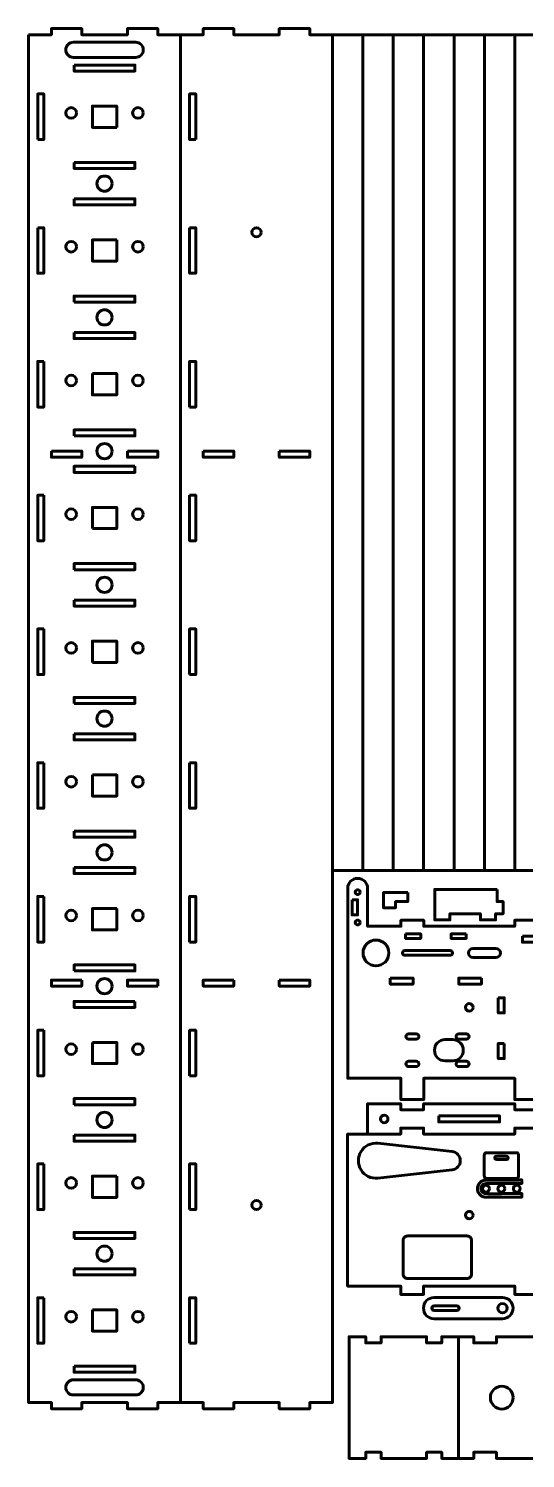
# Model space of a CAD drawing. Header units: millimetres. Extents: x -979 to -10, y -1484 to -29.
# Drawn here: x -979 to -652, y -1474 to -534 of the extents above; entities that cross this region are included whole.
import ezdxf

# ---------------------------------------------------------------- set-up
doc = ezdxf.new("R2010")
doc.units = ezdxf.units.MM
doc.linetypes.add('K5LT_BASIC', pattern=[0])

# ---------------------------------------------------------------- blocks, each defined once
blk = doc.blocks.new('U45')
at = {"color": 150, "linetype": 'K5LT_BASIC', "lineweight": 60, "true_color": 0x0080ff}
for points in [[(-979.01, -537.68), (-964.01, -537.68), (-964.01, -533.68), (-944.01, -533.68), (-944.01, -537.68), (-914.01, -537.68), (-914.01, -533.68), (-894.01, -533.68), (-894.01, -537.68), (-879.01, -537.68), (-879.01, -1437.68), (-894.01, -1437.68), (-894.01, -1441.68), (-914.01, -1441.68), (-914.01, -1437.68), (-944.01, -1437.68), (-944.01, -1441.68), (-964.01, -1441.68), (-964.01, -1437.68), (-979.01, -1437.68)], [(-949.01, -557.68), (-909.01, -557.68), (-909.01, -561.68), (-949.01, -561.68)], [(-973.01, -606.68), (-969.01, -606.68), (-969.01, -576.68), (-973.01, -576.68)], [(-921.01, -598.68), (-921.01, -584.68), (-937.01, -584.68), (-937.01, -598.68)], [(-949.01, -621.68), (-909.01, -621.68), (-909.01, -625.68), (-949.01, -625.68)], [(-949.01, -645.68), (-909.01, -645.68), (-909.01, -649.68), (-949.01, -649.68)], [(-973.01, -664.68), (-973.01, -694.68), (-969.01, -694.68), (-969.01, -664.68)], [(-921.01, -672.68), (-937.01, -672.68), (-937.01, -686.68), (-921.01, -686.68)], [(-949.01, -713.68), (-909.01, -713.68), (-909.01, -709.68), (-949.01, -709.68)], [(-949.01, -733.68), (-909.01, -733.68), (-909.01, -737.68), (-949.01, -737.68)], [(-969.01, -752.68), (-969.01, -782.68), (-973.01, -782.68), (-973.01, -752.68)], [(-937.01, -760.68), (-921.01, -760.68), (-921.01, -774.68), (-937.01, -774.68)], [(-949.01, -801.68), (-909.01, -801.68), (-909.01, -797.68), (-949.01, -797.68)], [(-964.01, -811.68), (-944.01, -811.68), (-944.01, -815.68), (-964.01, -815.68)], [(-914.01, -811.68), (-894.01, -811.68), (-894.01, -815.68), (-914.01, -815.68)], [(-909.01, -821.68), (-949.01, -821.68), (-949.01, -825.68), (-909.01, -825.68)], [(-969.01, -840.68), (-969.01, -870.68), (-973.01, -870.68), (-973.01, -840.68)], [(-937.01, -862.68), (-937.01, -848.68), (-921.01, -848.68), (-921.01, -862.68)], [(-949.01, -889.68), (-909.01, -889.68), (-909.01, -885.68), (-949.01, -885.68)], [(-949.01, -909.68), (-909.01, -909.68), (-909.01, -913.68), (-949.01, -913.68)], [(-969.01, -928.68), (-969.01, -958.68), (-973.01, -958.68), (-973.01, -928.68)], [(-937.01, -950.68), (-937.01, -936.68), (-921.01, -936.68), (-921.01, -950.68)], [(-949.01, -977.68), (-909.01, -977.68), (-909.01, -973.68), (-949.01, -973.68)], [(-949.01, -997.68), (-909.01, -997.68), (-909.01, -1001.68), (-949.01, -1001.68)], [(-969.01, -1016.68), (-969.01, -1046.68), (-973.01, -1046.68), (-973.01, -1016.68)], [(-937.01, -1024.68), (-937.01, -1038.68), (-921.01, -1038.68), (-921.01, -1024.68)], [(-949.01, -1061.68), (-909.01, -1061.68), (-909.01, -1065.68), (-949.01, -1065.68)], [(-949.01, -1085.68), (-909.01, -1085.68), (-909.01, -1089.68), (-949.01, -1089.68)], [(-969.01, -1104.68), (-969.01, -1134.68), (-973.01, -1134.68), (-973.01, -1104.68)], [(-921.01, -1112.68), (-937.01, -1112.68), (-937.01, -1126.68), (-921.01, -1126.68)], [(-949.01, -1153.68), (-909.01, -1153.68), (-909.01, -1149.68), (-949.01, -1149.68)], [(-944.01, -1159.68), (-964.01, -1159.68), (-964.01, -1163.68), (-944.01, -1163.68)], [(-894.01, -1163.68), (-914.01, -1163.68), (-914.01, -1159.68), (-894.01, -1159.68)], [(-909.01, -1173.68), (-949.01, -1173.68), (-949.01, -1177.68), (-909.01, -1177.68)], [(-969.01, -1192.68), (-969.01, -1222.68), (-973.01, -1222.68), (-973.01, -1192.68)], [(-937.01, -1200.68), (-921.01, -1200.68), (-921.01, -1214.68), (-937.01, -1214.68)], [(-949.01, -1241.68), (-909.01, -1241.68), (-909.01, -1237.68), (-949.01, -1237.68)], [(-949.01, -1261.68), (-909.01, -1261.68), (-909.01, -1265.68), (-949.01, -1265.68)], [(-969.01, -1280.68), (-969.01, -1310.68), (-973.01, -1310.68), (-973.01, -1280.68)], [(-921.01, -1288.68), (-937.01, -1288.68), (-937.01, -1302.68), (-921.01, -1302.68)], [(-949.01, -1329.68), (-909.01, -1329.68), (-909.01, -1325.68), (-949.01, -1325.68)], [(-949.01, -1349.68), (-909.01, -1349.68), (-909.01, -1353.68), (-949.01, -1353.68)], [(-969.01, -1368.68), (-969.01, -1398.68), (-973.01, -1398.68), (-973.01, -1368.68)], [(-937.01, -1376.68), (-921.01, -1376.68), (-921.01, -1390.68), (-937.01, -1390.68)], [(-949.01, -1413.68), (-909.01, -1413.68), (-909.01, -1417.68), (-949.01, -1417.68)]]:
    blk.add_lwpolyline(points, close=True, dxfattribs=at)
for points in [[(-949.51, -542.68), (-908.51, -542.68, -1), (-908.51, -552.68), (-949.51, -552.68, -1)], [(-947.51, -589.18, 1), (-954.51, -589.18, 1)], [(-903.51, -589.18, 1), (-910.51, -589.18, 1)], [(-924.01, -635.68, 1), (-934.01, -635.68, 1)], [(-947.51, -677.18, 1), (-954.51, -677.18, 1)], [(-903.51, -677.18, 1), (-910.51, -677.18, 1)], [(-924.01, -723.68, 1), (-934.01, -723.68, 1)], [(-947.51, -765.18, 1), (-954.51, -765.18, 1)], [(-903.51, -765.18, 1), (-910.51, -765.18, 1)], [(-924.01, -811.68, 1), (-934.01, -811.68, 1)], [(-947.51, -853.18, 1), (-954.51, -853.18, 1)], [(-903.51, -853.18, 1), (-910.51, -853.18, 1)], [(-924.01, -899.68, 1), (-934.01, -899.68, 1)], [(-947.51, -941.18, 1), (-954.51, -941.18, 1)], [(-903.51, -941.18, 1), (-910.51, -941.18, 1)], [(-924.01, -987.68, 1), (-934.01, -987.68, 1)], [(-947.51, -1029.18, 1), (-954.51, -1029.18, 1)], [(-903.51, -1029.18, 1), (-910.51, -1029.18, 1)], [(-924.01, -1075.68, 1), (-934.01, -1075.68, 1)], [(-947.51, -1117.18, 1), (-954.51, -1117.18, 1)], [(-903.51, -1117.18, 1), (-910.51, -1117.18, 1)], [(-924.01, -1163.68, 1), (-934.01, -1163.68, 1)], [(-947.51, -1205.18, 1), (-954.51, -1205.18, 1)], [(-903.51, -1205.18, 1), (-910.51, -1205.18, 1)], [(-924.01, -1251.68, 1), (-934.01, -1251.68, 1)], [(-947.51, -1293.18, 1), (-954.51, -1293.18, 1)], [(-903.51, -1293.18, 1), (-910.51, -1293.18, 1)], [(-924.01, -1339.68, 1), (-934.01, -1339.68, 1)], [(-947.51, -1381.18, 1), (-954.51, -1381.18, 1)], [(-903.51, -1381.18, 1), (-910.51, -1381.18, 1)], [(-949.51, -1422.68), (-908.51, -1422.68, -1), (-908.51, -1432.68), (-949.51, -1432.68, -1)]]:
    blk.add_lwpolyline(points, format="xyb", close=True, dxfattribs=at)
blk = doc.blocks.new('U58')
at = {"color": 150, "linetype": 'K5LT_BASIC', "lineweight": 60, "true_color": 0x0080ff}
for points in [[(-667.11, -1368.54), (-712.11, -1368.54, 1), (-712.11, -1382.54), (-667.11, -1382.54, 1)], [(-667.11, -1372.54, -1), (-667.11, -1378.54, -1)], [(-712.11, -1374.04), (-697.11, -1374.04, -1), (-697.11, -1377.04), (-712.11, -1377.04, -1)]]:
    blk.add_lwpolyline(points, format="xyb", close=True, dxfattribs=at)
blk = doc.blocks.new('U59')
at = {"color": 150, "linetype": 'K5LT_BASIC', "lineweight": 60, "true_color": 0x0080ff}
for points in [[(-755.91, -1261.03), (-755.91, -1241.03), (-734.01, -1241.03), (-734.01, -1245.03), (-719.01, -1245.03), (-719.01, -1241.03), (-659.01, -1241.03), (-659.01, -1245.03), (-644.01, -1245.03), (-644.01, -1241.03), (-622.1, -1241.03), (-622.1, -1261.03), (-644.01, -1261.03), (-644.01, -1257.03), (-659.01, -1257.03), (-659.01, -1261.03), (-719.01, -1261.03), (-719.01, -1257.03), (-734.01, -1257.03), (-734.01, -1261.03)], [(-709.01, -1249.03), (-669.01, -1249.03), (-669.01, -1253.03), (-709.01, -1253.03)]]:
    blk.add_lwpolyline(points, close=True, dxfattribs=at)
for centre in [(-744.96, -1251.03), (-633.05, -1251.03)]:
    blk.add_circle(centre, 2.5, dxfattribs=at)
blk = doc.blocks.new('U60')
at = {"color": 150, "linetype": 'K5LT_BASIC', "lineweight": 60, "true_color": 0x0080ff}
blk.add_lwpolyline([(-622.1, -1261.03), (-609.01, -1261.03), (-609.01, -1267.53), (-614.78, -1290.02), (-633.01, -1361.03), (-644.01, -1361.03), (-644.01, -1366.53), (-659.01, -1366.53), (-659.01, -1361.03), (-719.01, -1361.03), (-719.01, -1366.53), (-734.01, -1366.53), (-734.01, -1361.03), (-745.01, -1361.03), (-769.01, -1361.03), (-769.01, -1290.02), (-769.01, -1261.03), (-755.91, -1261.03)], dxfattribs=at)
for points in [[(-749.14, -1267.1), (-700.2, -1272.57, -0.894526), (-700.2, -1284.49), (-749.14, -1289.96, -1.11791)], [(-729.51, -1328.03), (-690.51, -1328.03, -0.414214), (-687.51, -1331.03), (-687.51, -1353.03, -0.414214), (-690.51, -1356.03), (-729.51, -1356.03, -0.414214), (-732.51, -1353.03), (-732.51, -1331.03, -0.414214)]]:
    blk.add_lwpolyline(points, format="xyb", close=True, dxfattribs=at)
blk.add_circle((-689.01, -1314.36), 2.5, dxfattribs=at)
blk = doc.blocks.new('U64')
at = {"color": 150, "linetype": 'K5LT_BASIC', "lineweight": 60, "true_color": 0x0080ff}
blk.add_lwpolyline([(-629.94, -1212.52), (-632.98, -1224.33), (-643.98, -1224.33), (-643.98, -1238.33), (-658.98, -1238.33), (-658.98, -1224.33), (-718.98, -1224.33), (-718.98, -1238.33), (-733.98, -1238.33), (-733.98, -1224.33), (-744.98, -1224.33), (-768.98, -1224.33), (-768.98, -1130.83), (-768.98, -1124.33), (-768.98, -1099.33, -1), (-755.88, -1099.33), (-755.88, -1124.33), (-733.98, -1124.33), (-733.98, -1120.33), (-718.98, -1120.33), (-718.98, -1124.33), (-658.98, -1124.33), (-658.98, -1120.33), (-643.98, -1120.33), (-643.98, -1124.33), (-622.07, -1124.33), (-622.07, -1099.33, -1), (-608.98, -1099.33), (-608.98, -1124.33), (-608.98, -1130.83)], format="xyb", dxfattribs=at)
for points in [[(-766.13, -1106.83), (-762.43, -1106.83), (-762.43, -1116.83), (-766.13, -1116.83)], [(-611.82, -1106.83), (-615.52, -1106.83), (-615.52, -1116.83), (-611.82, -1116.83)], [(-730.93, -1129.33), (-720.93, -1129.33), (-720.93, -1132.33), (-730.93, -1132.33)], [(-690.93, -1129.33), (-700.93, -1129.33), (-700.93, -1132.33), (-690.93, -1132.33)], [(-653.98, -1130.83), (-643.98, -1130.83), (-643.98, -1134.83), (-653.98, -1134.83)], [(-613.98, -1130.83), (-623.98, -1130.83), (-623.98, -1134.83), (-613.98, -1134.83)], [(-740.93, -1158.33), (-725.93, -1158.33), (-725.93, -1162.33), (-740.93, -1162.33)], [(-680.93, -1158.33), (-695.93, -1158.33), (-695.93, -1162.33), (-680.93, -1162.33)], [(-669.93, -1171.33), (-665.93, -1171.33), (-665.93, -1181.33), (-669.93, -1181.33)], [(-665.93, -1201.33), (-669.93, -1201.33), (-669.93, -1211.33), (-665.93, -1211.33)]]:
    blk.add_lwpolyline(points, close=True, dxfattribs=at)
for points in [[(-731.48, -1140.33), (-701.48, -1140.33, -1), (-701.48, -1143.33), (-731.48, -1143.33, -1)], [(-671.48, -1138.83), (-686.48, -1138.83, 1), (-686.48, -1144.83), (-671.48, -1144.83, 1)], [(-728.88, -1195.08), (-723.88, -1195.08, -1), (-723.88, -1198.58), (-728.88, -1198.58, -1)], [(-704.88, -1198.83), (-699.88, -1198.83, -1), (-699.88, -1212.83), (-704.88, -1212.83, -1)], [(-695.88, -1195.08), (-690.88, -1195.08, -1), (-690.88, -1198.58), (-695.88, -1198.58, -1)], [(-723.88, -1213.08), (-728.88, -1213.08, 1), (-728.88, -1216.58), (-723.88, -1216.58, 1)], [(-690.88, -1213.08), (-695.88, -1213.08, 1), (-695.88, -1216.58), (-690.88, -1216.58, 1)]]:
    blk.add_lwpolyline(points, format="xyb", close=True, dxfattribs=at)
for centre, radius in [((-762.43, -1101.83), 1.6), ((-615.52, -1101.83), 1.6), ((-762.43, -1121.83), 1.6), ((-615.52, -1121.83), 1.6), ((-750.38, -1141.83), 8.5), ((-688.98, -1177.66), 2.5)]:
    blk.add_circle(centre, radius, dxfattribs=at)
blk = doc.blocks.new('U140')
at = {"color": 150, "linetype": 'K5LT_BASIC', "lineweight": 60, "true_color": 0x0080ff}
for points, knots in [([(-667.84, -1273.27), (-664.72, -1273.27), (-661.61, -1273.27), (-658.49, -1273.28), (-656.84, -1273.28), (-656.58, -1273.52), (-656.58, -1275.1), (-656.57, -1279.53), (-656.57, -1283.96), (-656.58, -1288.39), (-656.59, -1289.88), (-656.89, -1290.19), (-658.39, -1290.19), (-664.67, -1290.2), (-670.95, -1290.2), (-677.23, -1290.19), (-678.75, -1290.19), (-679.1, -1289.83), (-679.11, -1288.27), (-679.12, -1283.89), (-679.12, -1279.51), (-679.1, -1275.12), (-679.1, -1273.57), (-678.78, -1273.28), (-677.19, -1273.27), (-674.07, -1273.26), (-670.96, -1273.27), (-667.84, -1273.27)], [0, 0, 0, 0, 0.111111, 0.111111, 0.111111, 0.222222, 0.222222, 0.222222, 0.333333, 0.333333, 0.333333, 0.444444, 0.444444, 0.444444, 0.555556, 0.555556, 0.555556, 0.666667, 0.666667, 0.666667, 0.777778, 0.777778, 0.777778, 0.888889, 0.888889, 0.888889, 1, 1, 1, 1]), ([(-667.85, -1277.73), (-667.85, -1277.74), (-667.85, -1277.74), (-667.85, -1277.74), (-666.83, -1277.74), (-665.81, -1277.76), (-664.79, -1277.73), (-663.83, -1277.7), (-663.34, -1277.3), (-663.39, -1276.63), (-663.45, -1275.82), (-664, -1275.59), (-664.71, -1275.59), (-666.8, -1275.59), (-668.89, -1275.57), (-670.98, -1275.6), (-671.83, -1275.61), (-672.27, -1276.04), (-672.23, -1276.69), (-672.17, -1277.5), (-671.63, -1277.73), (-670.91, -1277.73), (-669.89, -1277.73), (-668.87, -1277.73), (-667.85, -1277.73)], [0, 0, 0, 0, 0.125, 0.125, 0.125, 0.25, 0.25, 0.25, 0.375, 0.375, 0.375, 0.5, 0.5, 0.5, 0.625, 0.625, 0.625, 0.75, 0.75, 0.75, 0.875, 0.875, 0.875, 1, 1, 1, 1]), ([(-679.18, -1302.52), (-679.52, -1302.36), (-679.87, -1302.2), (-680.22, -1302.04), (-682.55, -1300.97), (-683.89, -1298.56), (-683.53, -1296.1), (-683.17, -1293.56), (-681.14, -1291.61), (-678.54, -1291.32), (-677.87, -1291.25), (-677.18, -1291.24), (-676.5, -1291.24), (-669.69, -1291.24), (-662.88, -1291.24), (-656.06, -1291.24), (-655.48, -1291.24), (-654.91, -1291.16), (-654.33, -1291.12), (-654.33, -1291.9), (-654.33, -1292.68), (-654.33, -1293.46), (-654.86, -1293.48), (-655.4, -1293.52), (-655.93, -1293.52), (-662.89, -1293.52), (-669.86, -1293.51), (-676.82, -1293.52), (-677.45, -1293.52), (-678.1, -1293.54), (-678.7, -1293.68), (-680.61, -1294.13), (-681.66, -1295.97), (-681.15, -1297.83), (-680.77, -1299.2), (-679.56, -1300.16), (-677.99, -1300.2), (-676.05, -1300.25), (-674.1, -1300.23), (-672.15, -1300.23), (-666.21, -1300.22), (-660.27, -1300.2), (-654.33, -1300.18), (-654.33, -1300.96), (-654.33, -1301.74), (-654.33, -1302.52), (-662.61, -1302.52), (-670.89, -1302.52), (-679.18, -1302.52)], [0, 0, 0, 0, 0.0625, 0.0625, 0.0625, 0.125, 0.125, 0.125, 0.1875, 0.1875, 0.1875, 0.25, 0.25, 0.25, 0.3125, 0.3125, 0.3125, 0.375, 0.375, 0.375, 0.4375, 0.4375, 0.4375, 0.5, 0.5, 0.5, 0.5625, 0.5625, 0.5625, 0.625, 0.625, 0.625, 0.6875, 0.6875, 0.6875, 0.75, 0.75, 0.75, 0.8125, 0.8125, 0.8125, 0.875, 0.875, 0.875, 0.9375, 0.9375, 0.9375, 1, 1, 1, 1]), ([(-675.67, -1296.85), (-675.64, -1298.05), (-676.64, -1299.09), (-677.85, -1299.13), (-679.12, -1299.17), (-680.1, -1298.27), (-680.16, -1297.01), (-680.23, -1295.71), (-679.22, -1294.64), (-677.94, -1294.63), (-676.74, -1294.63), (-675.7, -1295.64), (-675.67, -1296.85)], [0, 0, 0, 0, 0.25, 0.25, 0.25, 0.5, 0.5, 0.5, 0.75, 0.75, 0.75, 1, 1, 1, 1]), ([(-665.57, -1296.85), (-665.54, -1298.08), (-666.5, -1299.09), (-667.74, -1299.13), (-668.97, -1299.17), (-670.02, -1298.22), (-670.09, -1297.01), (-670.16, -1295.76), (-669.09, -1294.64), (-667.83, -1294.64), (-666.63, -1294.63), (-665.59, -1295.64), (-665.57, -1296.85)], [0, 0, 0, 0, 0.25, 0.25, 0.25, 0.5, 0.5, 0.5, 0.75, 0.75, 0.75, 1, 1, 1, 1]), ([(-657.69, -1299.13), (-658.94, -1299.14), (-659.91, -1298.2), (-659.93, -1296.95), (-659.95, -1295.7), (-659.01, -1294.69), (-657.79, -1294.64), (-656.52, -1294.59), (-655.46, -1295.63), (-655.47, -1296.92), (-655.48, -1298.16), (-656.44, -1299.13), (-657.69, -1299.13)], [0, 0, 0, 0, 0.25, 0.25, 0.25, 0.5, 0.5, 0.5, 0.75, 0.75, 0.75, 1, 1, 1, 1])]:
    blk.add_open_spline(points, degree=3, knots=knots, dxfattribs=at)
blk = doc.blocks.new('U143')
at = {"color": 150, "linetype": 'K5LT_BASIC', "lineweight": 60, "true_color": 0x0080ff}
for points in [[(-869.01, -606.68), (-873.01, -606.68), (-873.01, -576.68), (-869.01, -576.68)], [(-873.01, -664.68), (-873.01, -694.68), (-869.01, -694.68), (-869.01, -664.68)], [(-873.01, -782.68), (-873.01, -752.68), (-869.01, -752.68), (-869.01, -782.68)], [(-864.01, -811.68), (-844.01, -811.68), (-844.01, -815.68), (-864.01, -815.68)], [(-814.01, -811.68), (-794.01, -811.68), (-794.01, -815.68), (-814.01, -815.68)], [(-873.01, -840.68), (-873.01, -870.68), (-869.01, -870.68), (-869.01, -840.68)], [(-873.01, -958.68), (-873.01, -928.68), (-869.01, -928.68), (-869.01, -958.68)], [(-873.01, -1016.68), (-873.01, -1046.68), (-869.01, -1046.68), (-869.01, -1016.68)], [(-873.01, -1134.68), (-873.01, -1104.68), (-869.01, -1104.68), (-869.01, -1134.68)], [(-844.01, -1159.68), (-864.01, -1159.68), (-864.01, -1163.68), (-844.01, -1163.68)], [(-814.01, -1159.68), (-794.01, -1159.68), (-794.01, -1163.68), (-814.01, -1163.68)], [(-873.01, -1222.68), (-873.01, -1192.68), (-869.01, -1192.68), (-869.01, -1222.68)], [(-873.01, -1310.68), (-873.01, -1280.68), (-869.01, -1280.68), (-869.01, -1310.68)], [(-873.01, -1398.68), (-873.01, -1368.68), (-869.01, -1368.68), (-869.01, -1398.68)]]:
    blk.add_lwpolyline(points, close=True, dxfattribs=at)
for points in [[(-826.01, -667.68, 1), (-832.01, -667.68, 1)], [(-826.01, -1307.68, 1), (-832.01, -1307.68, 1)]]:
    blk.add_lwpolyline(points, format="xyb", close=True, dxfattribs=at)

msp = doc.modelspace()

# ---------------------------------------------------------------- linework, layer by layer
at = {"color": 150, "linetype": 'K5LT_BASIC', "lineweight": 60, "true_color": 0x0080ff}
for points in [[(-879.01, -1437.68), (-864.01, -1437.68), (-864.01, -1441.68), (-844.01, -1441.68), (-844.01, -1437.68), (-814.01, -1437.68), (-814.01, -1441.68), (-794.01, -1441.68), (-794.01, -1437.68), (-779.01, -1437.68), (-779.01, -537.68), (-794.01, -537.68), (-794.01, -533.68), (-814.01, -533.68), (-814.01, -537.68), (-844.01, -537.68), (-844.01, -533.68), (-864.01, -533.68), (-864.01, -537.68), (-879.01, -537.68)], [(-779.01, -537.68), (-759.01, -537.68), (-759.01, -1087.68), (-779.01, -1087.68)], [(-759.01, -537.68), (-739.01, -537.68), (-739.01, -1087.68), (-759.01, -1087.68)], [(-739.01, -537.68), (-719.01, -537.68), (-719.01, -1087.68), (-739.01, -1087.68)], [(-719.01, -537.68), (-699.01, -537.68), (-699.01, -1087.68), (-719.01, -1087.68)], [(-699.01, -537.68), (-679.01, -537.68), (-679.01, -1087.68), (-699.01, -1087.68)], [(-679.01, -537.68), (-659.01, -537.68), (-659.01, -1087.68), (-679.01, -1087.68)], [(-659.01, -537.68), (-639.01, -537.68), (-639.01, -1087.68), (-659.01, -1087.68)], [(-696.06, -1394.4), (-707.06, -1394.4), (-707.06, -1398.4), (-717.06, -1398.4), (-717.06, -1394.4), (-747.06, -1394.4), (-747.06, -1398.4), (-757.06, -1398.4), (-757.06, -1394.4), (-768.06, -1394.4), (-768.06, -1474.4), (-757.06, -1474.4), (-757.06, -1470.4), (-747.06, -1470.4), (-747.06, -1474.4), (-717.06, -1474.4), (-717.06, -1470.4), (-707.06, -1470.4), (-707.06, -1474.4), (-696.06, -1474.4)], [(-616.06, -1394.4), (-626.06, -1394.4), (-626.06, -1398.4), (-641.06, -1398.4), (-641.06, -1394.4), (-671.06, -1394.4), (-671.06, -1398.4), (-686.06, -1398.4), (-686.06, -1394.4), (-696.06, -1394.4), (-696.06, -1474.4), (-686.06, -1474.4), (-686.06, -1470.4), (-671.06, -1470.4), (-671.06, -1474.4), (-641.06, -1474.4), (-641.06, -1470.4), (-626.06, -1470.4), (-626.06, -1474.4), (-616.06, -1474.4)]]:
    msp.add_lwpolyline(points, dxfattribs=at)
for points in [[(-670.68, -1100.08), (-711.68, -1100.08), (-711.68, -1116.08), (-711.68, -1120.08), (-701.68, -1120.08), (-701.68, -1116.08), (-681.68, -1116.08), (-681.68, -1120.08), (-671.68, -1120.08), (-671.68, -1116.08), (-666.68, -1116.08), (-666.68, -1108.08), (-670.68, -1108.08)], [(-729.48, -1102.08), (-745.48, -1102.08), (-745.48, -1112.08), (-737.48, -1112.08), (-737.48, -1108.08), (-729.48, -1108.08)]]:
    msp.add_lwpolyline(points, close=True, dxfattribs=at)
msp.add_circle((-667.56, -1434.4), 7.5, dxfattribs=at)

# ---------------------------------------------------------------- block references
for name in ['U45', 'U143', 'U64', 'U59', 'U60', 'U140', 'U58']:
    msp.add_blockref(name, (0, 0))

doc.saveas('drawing.dxf')
